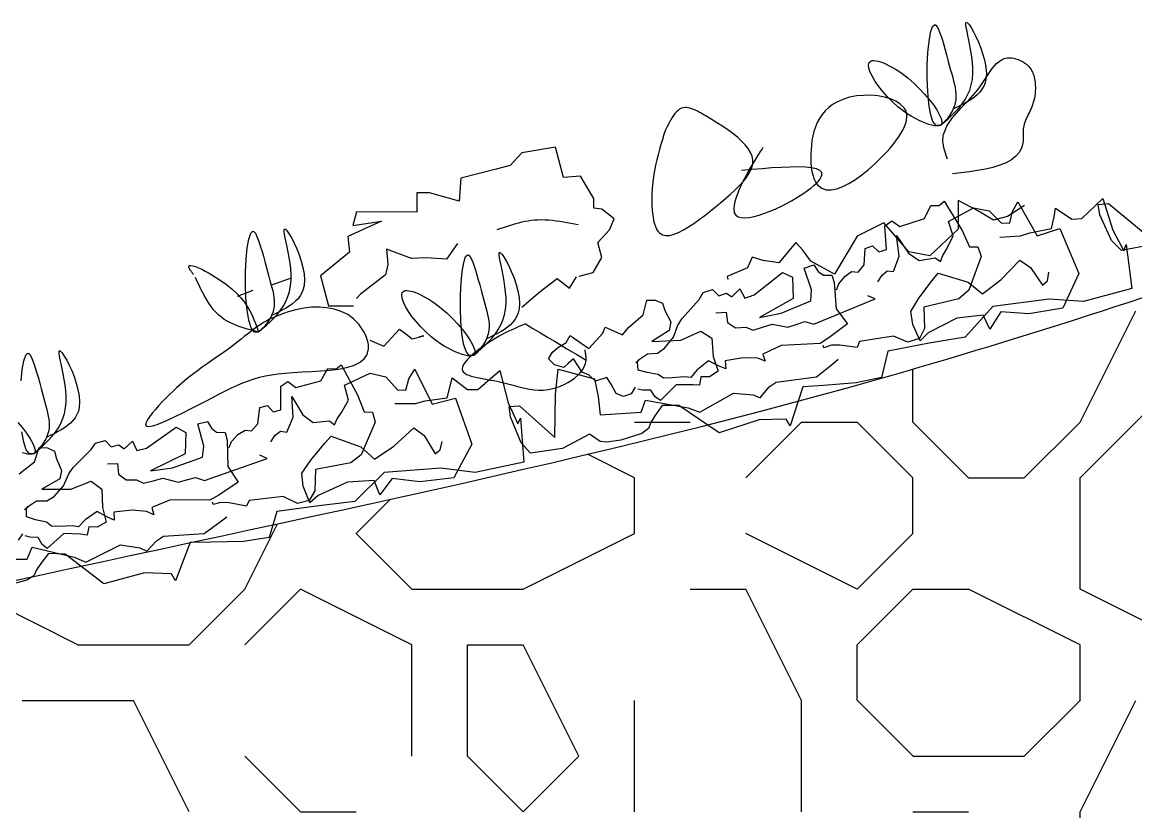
# Model space of a CAD drawing. Header units: inches. Extents: x -27 to 114, y -35 to 60.
# Drawn here: x 72.388 to 73.963, y 47.84 to 48.957 of the extents above; entities that cross this region are included whole.
import ezdxf

# ---------------------------------------------------------------- set-up
doc = ezdxf.new("R2010")
doc.units = ezdxf.units.IN
doc.header["$LTSCALE"] = 10
doc.header["$MEASUREMENT"] = 0
doc.layers.add('BASE', color=7, linetype='Continuous')
doc.layers.add('TUBO', color=2, linetype='Continuous')

# ---------------------------------------------------------------- blocks, each defined once
blk = doc.blocks.new('caixa de areia')
at = {"layer": 'BASE', "color": 3}
for p, q in [((297.4207, 253.6125), (297.4307, 253.6326)), ((297.4307, 253.6326), (297.4438, 253.6326)), ((297.4438, 253.6326), (297.4515, 253.6394)), ((297.4515, 253.6394), (297.4796, 253.5935)), ((297.4585, 253.6078), (297.4978, 253.629)), ((297.4978, 253.629), (297.5224, 253.6242)), ((297.5589, 253.6234), (297.5671, 253.6387)), ((297.5671, 253.6387), (297.5977, 253.5852)), ((297.6243, 253.6149), (297.6266, 253.6284)), ((297.6266, 253.6284), (297.6519, 253.6112)), ((297.6681, 253.6122), (297.7007, 253.6439)), ((297.6938, 253.6343), (297.7099, 253.6358)), ((297.6963, 253.6181), (297.6938, 253.6343)), ((297.7007, 253.6439), (297.7168, 253.5941)), ((297.7099, 253.6358), (297.7672, 253.5881)), ((297.3819, 253.5999), (297.4207, 253.6125)), ((297.5224, 253.6242), (297.5417, 253.6051)), ((297.5549, 253.6052), (297.5589, 253.6234)), ((297.6203, 253.5967), (297.6243, 253.6149)), ((297.6519, 253.6112), (297.6681, 253.6122)), ((297.7143, 253.5775), (297.6963, 253.6181)), ((297.3585, 253.6008), (297.3692, 253.6085)), ((297.3607, 253.5635), (297.3585, 253.6008)), ((297.3692, 253.6085), (297.3819, 253.5999)), ((297.4659, 253.5848), (297.4585, 253.6078)), ((297.4796, 253.5935), (297.4912, 253.5677)), ((297.5417, 253.6051), (297.5549, 253.6052)), ((297.5862, 253.5899), (297.6203, 253.5967)), ((297.5977, 253.5852), (297.6335, 253.5968)), ((297.6335, 253.5968), (297.663, 253.526)), ((297.7168, 253.5941), (297.7339, 253.5616)), ((297.3806, 253.553), (297.3766, 253.5855)), ((297.3766, 253.5855), (297.3955, 253.5578)), ((297.4559, 253.5647), (297.4659, 253.5848)), ((297.539, 253.5831), (297.5713, 253.5851)), ((297.5713, 253.5851), (297.5862, 253.5899)), ((297.73, 253.5618), (297.7143, 253.5775)), ((297.3256, 253.5394), (297.3271, 253.5653)), ((297.3271, 253.5653), (297.3391, 253.5692)), ((297.3391, 253.5692), (297.3488, 253.5596)), ((297.3488, 253.5596), (297.3607, 253.5635)), ((297.3955, 253.5578), (297.4124, 253.5464)), ((297.4495, 253.5541), (297.4559, 253.5647)), ((297.4912, 253.5677), (297.5044, 253.5677)), ((297.5044, 253.5677), (297.5094, 253.5524)), ((297.7799, 253.5713), (297.73, 253.5618)), ((297.7339, 253.5616), (297.7374, 253.5712)), ((297.7374, 253.5712), (297.7465, 253.5023)), ((297.3718, 253.529), (297.3806, 253.553)), ((297.4124, 253.5464), (297.4375, 253.5503)), ((297.4375, 253.5503), (297.4459, 253.5446)), ((297.4459, 253.5446), (297.4495, 253.5541)), ((297.5094, 253.5524), (297.4902, 253.4997)), ((297.5409, 253.5161), (297.5705, 253.5468)), ((297.5705, 253.5468), (297.5874, 253.5354)), ((297.153, 253.492), (297.1976, 253.5276)), ((297.1976, 253.5276), (297.2132, 253.52)), ((297.2316, 253.5344), (297.2466, 253.5392)), ((297.2428, 253.4999), (297.2316, 253.5344)), ((297.2466, 253.5392), (297.2533, 253.5287)), ((297.2533, 253.5287), (297.2617, 253.523)), ((297.2617, 253.523), (297.2749, 253.523)), ((297.2749, 253.523), (297.2786, 253.5115)), ((297.2953, 253.5212), (297.306, 253.5289)), ((297.306, 253.5289), (297.3161, 253.5279)), ((297.3161, 253.5279), (297.3256, 253.5394)), ((297.3475, 253.5127), (297.3539, 253.5232)), ((297.3539, 253.5232), (297.3617, 253.53)), ((297.3617, 253.53), (297.3718, 253.529)), ((297.4325, 253.5148), (297.442, 253.5264)), ((297.442, 253.5264), (297.4894, 253.5121)), ((297.5874, 253.5354), (297.6063, 253.5077)), ((297.614, 253.5144), (297.6162, 253.5278)), ((297.6162, 253.5278), (297.6162, 253.5278)), ((297.663, 253.526), (297.6378, 253.4714)), ((297.2132, 253.52), (297.2142, 253.4865)), ((297.2786, 253.5115), (297.282, 253.4704)), ((297.2823, 253.5001), (297.2858, 253.5096)), ((297.2858, 253.5096), (297.2953, 253.5212)), ((297.4118, 253.487), (297.4325, 253.5148)), ((297.4894, 253.5121), (297.5118, 253.494)), ((297.5118, 253.494), (297.5409, 253.5161)), ((297.6063, 253.5077), (297.614, 253.5144)), ((297.0662, 253.4851), (297.0727, 253.4957)), ((297.0727, 253.4957), (297.0876, 253.5005)), ((297.0876, 253.5005), (297.0973, 253.4909)), ((297.0973, 253.4909), (297.1093, 253.4948)), ((297.1093, 253.4948), (297.1177, 253.4891)), ((297.1177, 253.4891), (297.1302, 253.5016)), ((297.1302, 253.5016), (297.1381, 253.4872)), ((297.1381, 253.4872), (297.153, 253.492)), ((297.2418, 253.4827), (297.2428, 253.4999)), ((297.343, 253.4859), (297.3315, 253.4906)), ((297.3315, 253.4906), (297.3315, 253.4906)), ((297.4902, 253.4997), (297.4747, 253.4862)), ((297.7465, 253.5023), (297.6706, 253.482)), ((296.9784, 253.4609), (296.9842, 253.4839)), ((296.9842, 253.4839), (296.9974, 253.484)), ((296.9974, 253.484), (297.0088, 253.4792)), ((297.0088, 253.4792), (297.0125, 253.4677)), ((297.0396, 253.4553), (297.0662, 253.4851)), ((297.2142, 253.4865), (297.1612, 253.4566)), ((297.1952, 253.4634), (297.2418, 253.4827)), ((297.2469, 253.4463), (297.343, 253.4859)), ((297.282, 253.4704), (297.2996, 253.4465)), ((297.3989, 253.4659), (297.4118, 253.487)), ((297.4747, 253.4862), (297.4198, 253.4727)), ((297.4198, 253.4727), (297.4207, 253.4392)), ((297.5282, 253.4739), (297.4843, 253.4259)), ((297.6167, 253.4857), (297.5282, 253.4739)), ((297.6378, 253.4714), (297.5846, 253.4626)), ((297.6706, 253.482), (297.6167, 253.4857)), ((296.9553, 253.4408), (296.9784, 253.4609)), ((297.0125, 253.4677), (297.0217, 253.4496)), ((297.0331, 253.4448), (297.0396, 253.4553)), ((297.0928, 253.4641), (297.109, 253.4651)), ((297.109, 253.4651), (297.1109, 253.4488)), ((297.1612, 253.4566), (297.1952, 253.4634)), ((297.4021, 253.4458), (297.3989, 253.4659)), ((297.4714, 253.4556), (297.4262, 253.4325)), ((297.5127, 253.4605), (297.4714, 253.4556)), ((297.5231, 253.4385), (297.5127, 253.4605)), ((297.5408, 253.4653), (297.5231, 253.4385)), ((297.5846, 253.4626), (297.5408, 253.4653)), ((296.9153, 253.432), (296.9187, 253.4416)), ((296.9187, 253.4416), (296.9458, 253.4292)), ((296.9458, 253.4292), (296.9553, 253.4408)), ((297.0194, 253.4361), (296.9921, 253.4188)), ((297.0217, 253.4496), (297.0194, 253.4361)), ((297.0261, 253.4256), (297.0331, 253.4448)), ((297.0376, 253.4209), (297.0692, 253.4353)), ((297.0692, 253.4353), (297.0861, 253.4239)), ((297.1109, 253.4488), (297.1236, 253.4403)), ((297.1236, 253.4403), (297.1398, 253.4413)), ((297.1398, 253.4413), (297.1512, 253.4365)), ((297.1512, 253.4365), (297.1661, 253.4413)), ((297.1661, 253.4413), (297.181, 253.4462)), ((297.181, 253.4462), (297.2057, 253.4414)), ((297.2057, 253.4414), (297.2206, 253.4463)), ((297.2206, 253.4463), (297.2325, 253.4501)), ((297.2325, 253.4501), (297.2469, 253.4463)), ((297.2996, 253.4465), (297.2705, 253.4244)), ((297.4137, 253.42), (297.4021, 253.4458)), ((297.4207, 253.4392), (297.4125, 253.4238)), ((296.8436, 253.4089), (296.8573, 253.4175)), ((296.8573, 253.4175), (296.8638, 253.4281)), ((296.8638, 253.4281), (296.8933, 253.408)), ((296.8933, 253.408), (296.9153, 253.432)), ((296.9921, 253.4188), (297.0376, 253.4209)), ((297.0119, 253.4084), (297.0261, 253.4256)), ((297.0861, 253.4239), (297.0887, 253.3952)), ((297.2705, 253.4244), (297.2568, 253.4157)), ((297.3185, 253.4188), (297.315, 253.4092)), ((297.3717, 253.4275), (297.3185, 253.4188)), ((297.3946, 253.418), (297.3717, 253.4275)), ((297.4125, 253.4238), (297.3946, 253.418)), ((297.4262, 253.4325), (297.4137, 253.42)), ((297.4843, 253.4259), (297.4281, 253.4162)), ((296.8294, 253.3916), (296.8359, 253.4021)), ((296.8359, 253.4021), (296.8436, 253.4089)), ((296.9851, 253.3997), (297.0012, 253.4007)), ((297.0012, 253.4007), (297.0119, 253.4084)), ((297.1952, 253.4127), (297.1666, 253.3992)), ((297.2568, 253.4157), (297.1952, 253.4127)), ((297.2623, 253.409), (297.2611, 253.4129)), ((297.2742, 253.4129), (297.2623, 253.409)), ((297.2874, 253.4129), (297.2742, 253.4129)), ((297.315, 253.4092), (297.2874, 253.4129)), ((297.363, 253.4036), (297.3532, 253.3624)), ((297.4281, 253.4162), (297.363, 253.4036)), ((296.8391, 253.382), (296.8294, 253.3916)), ((296.8612, 253.385), (296.8535, 253.3782)), ((296.869, 253.3917), (296.8612, 253.385)), ((296.8824, 253.3707), (296.869, 253.3917)), ((296.9667, 253.3852), (296.9744, 253.392)), ((296.9696, 253.3862), (296.9714, 253.391)), ((296.9704, 253.3738), (296.9696, 253.3862)), ((296.9744, 253.392), (296.9851, 253.3997)), ((297.081, 253.3884), (297.0626, 253.374)), ((297.0967, 253.3808), (297.081, 253.3884)), ((297.0887, 253.3952), (297.0962, 253.3722)), ((297.1355, 253.3934), (297.1074, 253.3885)), ((297.1074, 253.3885), (297.1081, 253.3761)), ((297.1588, 253.3925), (297.1355, 253.3934)), ((297.1703, 253.3877), (297.1588, 253.3925)), ((297.1666, 253.3992), (297.1703, 253.3877)), ((297.2508, 253.3631), (297.2769, 253.3842)), ((297.2769, 253.3842), (297.2847, 253.3909)), ((297.2847, 253.3909), (297.2847, 253.3909)), ((296.4717, 253.357), (296.4828, 253.3766)), ((296.4828, 253.3766), (296.496, 253.3759)), ((296.496, 253.3759), (296.504, 253.3822)), ((296.504, 253.3822), (296.5295, 253.3348)), ((296.5092, 253.3503), (296.5496, 253.3693)), ((296.5496, 253.3693), (296.5739, 253.3632)), ((296.6104, 253.3604), (296.6194, 253.3753)), ((296.6194, 253.3753), (296.647, 253.3201)), ((296.7187, 253.3433), (296.753, 253.3732)), ((296.753, 253.3732), (296.7664, 253.3226)), ((296.8535, 253.3782), (296.8391, 253.382)), ((296.8408, 253.3361), (296.8446, 253.3753)), ((296.8446, 253.3753), (296.9022, 253.3602)), ((296.8938, 253.3659), (296.8824, 253.3707)), ((296.9035, 253.3564), (296.8938, 253.3659)), ((296.9848, 253.37), (296.9704, 253.3738)), ((297.0022, 253.3672), (296.9848, 253.37)), ((297.0106, 253.3614), (297.0022, 253.3672)), ((297.0626, 253.374), (297.0532, 253.3625)), ((297.0962, 253.3722), (297.0825, 253.3635)), ((297.1081, 253.3761), (297.0967, 253.3808)), ((296.409, 253.3487), (296.4201, 253.3558)), ((296.4092, 253.3113), (296.409, 253.3487)), ((296.4201, 253.3558), (296.4323, 253.3466)), ((296.4323, 253.3466), (296.4717, 253.357)), ((296.5154, 253.3269), (296.5092, 253.3503)), ((296.5739, 253.3632), (296.5922, 253.3431)), ((296.6054, 253.3424), (296.6104, 253.3604)), ((296.6702, 253.3304), (296.6752, 253.3484)), ((296.6752, 253.3484), (296.6782, 253.3617)), ((296.6782, 253.3617), (296.7025, 253.3432)), ((296.9022, 253.3602), (296.9079, 253.3324)), ((296.9214, 253.3621), (296.9035, 253.3564)), ((296.9281, 253.3516), (296.9214, 253.3621)), ((296.936, 253.3373), (296.9281, 253.3516)), ((297.0305, 253.351), (297.0056, 253.326)), ((297.0238, 253.3615), (297.0106, 253.3614)), ((297.043, 253.3634), (297.0238, 253.3615)), ((297.0569, 253.351), (297.0305, 253.351)), ((297.0532, 253.3625), (297.043, 253.3634)), ((297.067, 253.3501), (297.0569, 253.351)), ((297.0693, 253.3635), (297.067, 253.3501)), ((297.0825, 253.3635), (297.0693, 253.3635)), ((297.1625, 253.3303), (297.1767, 253.3475)), ((297.1767, 253.3475), (297.1874, 253.3552)), ((297.1874, 253.3552), (297.2508, 253.3631)), ((297.2294, 253.3477), (297.2097, 253.2863)), ((297.2617, 253.3497), (297.2294, 253.3477)), ((297.3132, 253.3537), (297.2617, 253.3497)), ((297.3532, 253.3624), (297.3132, 253.3537)), ((296.4285, 253.2998), (296.4263, 253.3325)), ((296.4263, 253.3325), (296.4436, 253.3038)), ((296.5295, 253.3348), (296.5398, 253.3084)), ((296.5922, 253.3431), (296.6054, 253.3424)), ((296.6358, 253.3255), (296.6702, 253.3304)), ((296.7025, 253.3432), (296.7187, 253.3433)), ((296.8397, 253.2681), (296.8408, 253.3361)), ((296.9079, 253.3324), (296.9106, 253.3037)), ((296.9474, 253.3325), (296.936, 253.3373)), ((296.9594, 253.3364), (296.9474, 253.3325)), ((296.9659, 253.3469), (296.9594, 253.3364)), ((296.9773, 253.3422), (296.9701, 253.3441)), ((296.9905, 253.3422), (296.9773, 253.3422)), ((296.9972, 253.3317), (296.9905, 253.3422)), ((297.0056, 253.326), (296.9972, 253.3317)), ((297.0675, 253.308), (297.1205, 253.3378)), ((297.1205, 253.3378), (297.1511, 253.335)), ((297.1511, 253.335), (297.1625, 253.3303)), ((296.3729, 253.2892), (296.3758, 253.315)), ((296.3758, 253.315), (296.3879, 253.3182)), ((296.3879, 253.3182), (296.3971, 253.3081)), ((296.5043, 253.3074), (296.5154, 253.3269)), ((296.5883, 253.3213), (296.6207, 253.3215)), ((296.6207, 253.3215), (296.6358, 253.3255)), ((296.647, 253.3201), (296.6834, 253.3298)), ((296.6834, 253.3298), (296.709, 253.2575)), ((296.7664, 253.3226), (296.7817, 253.2892)), ((296.7679, 253.3167), (296.7841, 253.3177)), ((296.7699, 253.3005), (296.7679, 253.3167)), ((296.7841, 253.3177), (296.8397, 253.2681)), ((296.9752, 253.3077), (296.9822, 253.3269)), ((296.9822, 253.3269), (297.0489, 253.3146)), ((297.0081, 253.3183), (296.9969, 253.302)), ((297.0344, 253.3184), (297.0081, 253.3183)), ((297.0978, 253.2755), (297.0344, 253.3184)), ((297.0489, 253.3146), (297.0675, 253.308)), ((296.3971, 253.3081), (296.4092, 253.3113)), ((296.4184, 253.2763), (296.4285, 253.2998)), ((296.4436, 253.3038), (296.4599, 253.2915)), ((296.4933, 253.2878), (296.4973, 253.2972)), ((296.4973, 253.2972), (296.5043, 253.3074)), ((296.5398, 253.3084), (296.5529, 253.3077)), ((296.5529, 253.3077), (296.557, 253.2922)), ((296.7865, 253.2593), (296.7699, 253.3005)), ((296.7817, 253.2892), (296.7857, 253.2986)), ((296.7857, 253.2986), (296.7911, 253.2293)), ((296.9106, 253.3037), (296.9752, 253.3077)), ((296.9969, 253.302), (296.9904, 253.2915)), ((297.1605, 253.2958), (297.0978, 253.2755)), ((297.203, 253.2969), (297.1605, 253.2958)), ((297.2097, 253.2863), (297.203, 253.2969)), ((296.1979, 253.2513), (296.2443, 253.2844)), ((296.2443, 253.2844), (296.2596, 253.2759)), ((296.2787, 253.2893), (296.2939, 253.2933)), ((296.288, 253.2543), (296.2787, 253.2893)), ((296.2939, 253.2933), (296.3, 253.2824)), ((296.3, 253.2824), (296.3081, 253.2763)), ((296.3416, 253.2726), (296.3527, 253.2797)), ((296.3527, 253.2797), (296.3628, 253.2783)), ((296.3628, 253.2783), (296.3729, 253.2892)), ((296.4003, 253.2715), (296.4083, 253.2778)), ((296.4083, 253.2778), (296.4184, 253.2763)), ((296.4599, 253.2915), (296.4852, 253.294)), ((296.4852, 253.294), (296.4933, 253.2878)), ((296.557, 253.2922), (296.535, 253.2406)), ((296.5865, 253.2542), (296.6178, 253.2833)), ((296.6178, 253.2833), (296.634, 253.271)), ((296.9869, 253.2819), (296.9762, 253.2742)), ((296.9904, 253.2915), (296.9869, 253.2819)), ((296.1179, 253.2592), (296.1331, 253.2633)), ((296.1331, 253.2633), (296.1423, 253.2532)), ((296.1625, 253.2502), (296.1756, 253.262)), ((296.1756, 253.262), (296.1828, 253.2473)), ((296.2596, 253.2759), (296.2587, 253.2424)), ((296.3081, 253.2763), (296.3213, 253.2756)), ((296.3213, 253.2756), (296.3244, 253.2639)), ((296.3244, 253.2639), (296.3256, 253.2226)), ((296.3275, 253.2523), (296.3315, 253.2616)), ((296.3315, 253.2616), (296.3416, 253.2726)), ((296.3932, 253.2613), (296.4003, 253.2715)), ((296.4782, 253.2589), (296.4883, 253.2699)), ((296.4883, 253.2699), (296.5349, 253.2531)), ((296.634, 253.271), (296.6514, 253.2423)), ((296.6594, 253.2486), (296.6624, 253.2618)), ((296.6624, 253.2618), (296.6624, 253.2618)), ((296.8941, 253.273), (296.8519, 253.2509)), ((296.9111, 253.2616), (296.8941, 253.273)), ((296.9212, 253.2607), (296.9111, 253.2616)), ((296.9434, 253.2636), (296.9212, 253.2607)), ((296.9762, 253.2742), (296.9434, 253.2636)), ((296.0219, 253.2297), (296.0289, 253.2523)), ((296.0289, 253.2523), (296.0421, 253.2517)), ((296.0421, 253.2517), (296.0532, 253.2463)), ((296.0532, 253.2463), (296.0563, 253.2346)), ((296.0827, 253.2208), (296.1109, 253.2491)), ((296.1109, 253.2491), (296.1179, 253.2592)), ((296.1423, 253.2532), (296.1544, 253.2564)), ((296.1544, 253.2564), (296.1625, 253.2502)), ((296.1828, 253.2473), (296.1979, 253.2513)), ((296.286, 253.2371), (296.288, 253.2543)), ((296.4561, 253.2322), (296.4782, 253.2589)), ((296.5349, 253.2531), (296.5563, 253.2337)), ((296.5563, 253.2337), (296.5865, 253.2542)), ((296.6514, 253.2423), (296.6594, 253.2486)), ((296.709, 253.2575), (296.6809, 253.2043)), ((296.8016, 253.2431), (296.7865, 253.2593)), ((296.8519, 253.2509), (296.8016, 253.2431)), ((295.9977, 253.2108), (296.0219, 253.2297)), ((296.0563, 253.2346), (296.0645, 253.216)), ((296.1363, 253.2267), (296.1525, 253.2268)), ((296.1525, 253.2268), (296.1536, 253.2104)), ((296.2587, 253.2424), (296.2041, 253.2155)), ((296.2385, 253.2204), (296.286, 253.2371)), ((296.2892, 253.2005), (296.3873, 253.2348)), ((296.3873, 253.2348), (296.3761, 253.2402)), ((296.3761, 253.2402), (296.3761, 253.2402)), ((296.442, 253.2118), (296.4561, 253.2322)), ((296.5188, 253.228), (296.4632, 253.2175)), ((296.535, 253.2406), (296.5188, 253.228)), ((296.7911, 253.2293), (296.7142, 253.2131)), ((296.0645, 253.216), (296.0615, 253.2027)), ((296.0676, 253.1919), (296.0756, 253.2106)), ((296.0756, 253.2106), (296.0827, 253.2208)), ((296.1536, 253.2104), (296.1658, 253.2012)), ((296.2041, 253.2155), (296.2385, 253.2204)), ((296.3256, 253.2226), (296.3419, 253.1978)), ((296.4441, 253.1916), (296.442, 253.2118)), ((296.4632, 253.2175), (296.4623, 253.1839)), ((296.5715, 253.2128), (296.5252, 253.1673)), ((296.6606, 253.2197), (296.5715, 253.2128)), ((296.7142, 253.2131), (296.6606, 253.2197)), ((296.0615, 253.2027), (296.0332, 253.1869)), ((296.0525, 253.1754), (296.0676, 253.1919)), ((296.0788, 253.1865), (296.1111, 253.1992)), ((296.1111, 253.1992), (296.1274, 253.1869)), ((296.1658, 253.2012), (296.182, 253.2013)), ((296.182, 253.2013), (296.1931, 253.1959)), ((296.1931, 253.1959), (296.2083, 253.1999)), ((296.2083, 253.1999), (296.2234, 253.2039)), ((296.2234, 253.2039), (296.2477, 253.1979)), ((296.2477, 253.1979), (296.2629, 253.2019)), ((296.2629, 253.2019), (296.275, 253.2051)), ((296.275, 253.2051), (296.2892, 253.2005)), ((296.3419, 253.1978), (296.3116, 253.1773)), ((296.4543, 253.1652), (296.4441, 253.1916)), ((296.5139, 253.1976), (296.4674, 253.177)), ((296.5554, 253.2002), (296.5139, 253.1976)), ((296.5646, 253.1777), (296.5554, 253.2002)), ((296.5837, 253.2036), (296.5646, 253.1777)), ((296.6272, 253.1984), (296.5837, 253.2036)), ((296.6809, 253.2043), (296.6272, 253.1984)), ((296.0332, 253.1869), (296.0788, 253.1865)), ((296.0414, 253.1683), (296.0525, 253.1754)), ((296.1274, 253.1869), (296.1285, 253.158)), ((296.3116, 253.1773), (296.2974, 253.1694)), ((296.4128, 253.175), (296.3592, 253.1691)), ((296.4351, 253.1643), (296.4128, 253.175)), ((296.4623, 253.1839), (296.4533, 253.1691)), ((296.4674, 253.177), (296.4543, 253.1652)), ((296.006, 253.1548), (296.0141, 253.1611)), ((296.0091, 253.1556), (296.0111, 253.1603)), ((296.0091, 253.1431), (296.0091, 253.1556)), ((296.0141, 253.1611), (296.0252, 253.1682)), ((296.0252, 253.1682), (296.0414, 253.1683)), ((296.1285, 253.158), (296.1347, 253.1347)), ((296.2357, 253.1698), (296.2064, 253.1578)), ((296.2064, 253.1578), (296.2095, 253.1462)), ((296.2974, 253.1694), (296.2357, 253.1698)), ((296.3025, 253.1625), (296.3015, 253.1664)), ((296.3147, 253.1657), (296.3025, 253.1625)), ((296.3278, 253.165), (296.3147, 253.1657)), ((296.3552, 253.1598), (296.3278, 253.165)), ((296.3592, 253.1691), (296.3552, 253.1598)), ((296.4685, 253.1606), (296.4028, 253.1516)), ((296.4533, 253.1691), (296.4351, 253.1643)), ((296.5252, 253.1673), (296.4685, 253.1606)), ((296.0233, 253.1385), (296.0091, 253.1431)), ((296.0405, 253.1348), (296.0233, 253.1385)), ((296.1013, 253.1383), (296.0912, 253.1274)), ((296.1204, 253.1517), (296.1013, 253.1383)), ((296.1356, 253.1433), (296.1204, 253.1517)), ((296.1468, 253.1379), (296.1356, 253.1433)), ((296.1751, 253.1537), (296.1467, 253.1504)), ((296.1467, 253.1504), (296.1468, 253.1379)), ((296.1983, 253.1515), (296.1751, 253.1537)), ((296.2095, 253.1462), (296.1983, 253.1515)), ((296.3158, 253.1369), (296.3239, 253.1432)), ((296.3239, 253.1432), (296.3239, 253.1432)), ((296.4028, 253.1516), (296.3908, 253.1109)), ((296.0487, 253.1286), (296.0405, 253.1348)), ((296.0618, 253.1279), (296.0487, 253.1286)), ((296.0811, 253.1288), (296.0618, 253.1279)), ((296.0912, 253.1274), (296.0811, 253.1288)), ((296.1074, 253.1275), (296.1044, 253.1142)), ((296.1205, 253.1268), (296.1074, 253.1275)), ((296.1347, 253.1347), (296.1205, 253.1268)), ((296.2886, 253.1172), (296.3158, 253.1369)), ((296.0032, 253.1166), (295.9961, 253.1064)), ((296.0143, 253.1112), (296.0072, 253.1135)), ((296.0275, 253.1105), (296.0143, 253.1112)), ((296.0336, 253.0997), (296.0275, 253.1105)), ((296.0679, 253.1171), (296.0417, 253.0935)), ((296.0943, 253.1157), (296.0679, 253.1171)), ((296.1044, 253.1142), (296.0943, 253.1157)), ((296.1986, 253.0892), (296.2137, 253.1057)), ((296.2137, 253.1057), (296.2248, 253.1128)), ((296.2248, 253.1128), (296.2886, 253.1172)), ((296.2664, 253.103), (296.2433, 253.0428)), ((296.2987, 253.1032), (296.2664, 253.103)), ((296.3504, 253.1044), (296.2987, 253.1032)), ((296.3908, 253.1109), (296.3504, 253.1044)), ((296.0104, 253.0769), (296.0184, 253.0956)), ((296.0184, 253.0956), (296.0843, 253.0798)), ((296.0438, 253.0857), (296.0317, 253.07)), ((296.0417, 253.0935), (296.0336, 253.0997)), ((296.0701, 253.0843), (296.0438, 253.0857)), ((296.1025, 253.0721), (296.1571, 253.099)), ((296.1571, 253.099), (296.1875, 253.0946)), ((296.1875, 253.0946), (296.1986, 253.0892)), ((295.9457, 253.0764), (296.0104, 253.0769)), ((296.0317, 253.07), (296.0247, 253.0598)), ((296.131, 253.0381), (296.0701, 253.0843)), ((296.0843, 253.0798), (296.1025, 253.0721)), ((296.0207, 253.0505), (296.0096, 253.0434)), ((296.0247, 253.0598), (296.0207, 253.0505)), ((296.1947, 253.0549), (296.131, 253.0381)), ((296.2372, 253.0537), (296.1947, 253.0549)), ((296.2433, 253.0428), (296.2372, 253.0537)), ((296.0096, 253.0434), (295.9762, 253.0345))]:
    blk.add_line(p, q, dxfattribs=at)
at = {"layer": 'BASE', "color": 3, "linetype": 'Continuous'}
for p, q in [((296.4254, 253.5186), (296.3926, 253.5069)), ((296.3648, 253.4992), (296.3403, 253.4898))]:
    blk.add_line(p, q, dxfattribs=at)
for points in [[(297.4454, 253.7585), (297.439, 253.7584), (297.4339, 253.765), (297.43, 253.777), (297.4273, 253.7931), (297.4256, 253.812), (297.4248, 253.8325), (297.425, 253.8533), (297.426, 253.8731), (297.4277, 253.8907), (297.4301, 253.9047), (297.4331, 253.9139), (297.4367, 253.9171), (297.4385, 253.9161), (297.4404, 253.9137), (297.4424, 253.9099), (297.4444, 253.905), (297.4466, 253.8991), (297.4487, 253.8925), (297.4509, 253.8852), (297.453, 253.8775), (297.4552, 253.8695), (297.4574, 253.8614), (297.4595, 253.8534), (297.4617, 253.8457), (297.4633, 253.8397), (297.4649, 253.834), (297.4664, 253.8284), (297.4677, 253.8231), (297.4687, 253.818), (297.4695, 253.813), (297.47, 253.8081), (297.4701, 253.8033), (297.4698, 253.7986), (297.469, 253.7939), (297.4677, 253.7892), (297.4659, 253.7845), (297.4646, 253.782), (297.4632, 253.7794), (297.4617, 253.7769), (297.46, 253.7744), (297.4583, 253.772), (297.4565, 253.7697), (297.4546, 253.7675), (297.4527, 253.7653), (297.4508, 253.7634), (297.449, 253.7616), (297.4472, 253.7599), (297.4454, 253.7585)], [(297.4454, 253.7585), (297.443, 253.7579), (297.44, 253.7578), (297.4364, 253.7581), (297.4321, 253.759), (297.4275, 253.7603), (297.4224, 253.762), (297.417, 253.7642), (297.4113, 253.7668), (297.4055, 253.7698), (297.3995, 253.7732), (297.3936, 253.777), (297.3876, 253.7811), (297.3788, 253.788), (297.3704, 253.7956), (297.3626, 253.8035), (297.3553, 253.8117), (297.3489, 253.8199), (297.3433, 253.8278), (297.3388, 253.8354), (297.3354, 253.8423), (297.3333, 253.8484), (297.3327, 253.8535), (297.3335, 253.8574), (297.3361, 253.8598), (297.3383, 253.8605), (297.341, 253.8606), (297.3442, 253.8603), (297.3478, 253.8596), (297.3517, 253.8584), (297.356, 253.8568), (297.3605, 253.8548), (297.3653, 253.8525), (297.3702, 253.8499), (297.3752, 253.8469), (297.3802, 253.8437), (297.3853, 253.8402), (297.3948, 253.8328), (297.404, 253.8248), (297.4127, 253.8164), (297.4208, 253.8078), (297.4281, 253.7992), (297.4345, 253.7909), (297.4398, 253.783), (297.4439, 253.7758), (297.4467, 253.7696), (297.4479, 253.7644), (297.4476, 253.7607), (297.4454, 253.7585)], [(296.3739, 253.4338), (296.3675, 253.4337), (296.3624, 253.4403), (296.3585, 253.4523), (296.3558, 253.4684), (296.3541, 253.4873), (296.3533, 253.5078), (296.3535, 253.5286), (296.3545, 253.5484), (296.3562, 253.5659), (296.3587, 253.58), (296.3616, 253.5892), (296.3652, 253.5923), (296.367, 253.5914), (296.3689, 253.589), (296.3709, 253.5852), (296.3729, 253.5803), (296.3751, 253.5744), (296.3772, 253.5678), (296.3794, 253.5605), (296.3815, 253.5528), (296.3837, 253.5448), (296.3859, 253.5367), (296.388, 253.5287), (296.3901, 253.521), (296.3918, 253.515), (296.3934, 253.5093), (296.3949, 253.5037), (296.3962, 253.4984), (296.3972, 253.4933), (296.398, 253.4883), (296.3985, 253.4834), (296.3986, 253.4786), (296.3983, 253.4739), (296.3975, 253.4692), (296.3962, 253.4645), (296.3943, 253.4598), (296.3931, 253.4573), (296.3917, 253.4547), (296.3902, 253.4522), (296.3885, 253.4497), (296.3868, 253.4473), (296.385, 253.445), (296.3831, 253.4427), (296.3812, 253.4406), (296.3793, 253.4387), (296.3775, 253.4368), (296.3756, 253.4352), (296.3739, 253.4338)], [(296.7116, 253.3969), (296.7052, 253.3968), (296.7002, 253.4034), (296.6963, 253.4154), (296.6935, 253.4315), (296.6918, 253.4504), (296.6911, 253.4709), (296.6913, 253.4917), (296.6922, 253.5115), (296.694, 253.5291), (296.6964, 253.5431), (296.6994, 253.5523), (296.7029, 253.5554), (296.7047, 253.5545), (296.7066, 253.5521), (296.7086, 253.5483), (296.7107, 253.5434), (296.7128, 253.5375), (296.7149, 253.5309), (296.7171, 253.5236), (296.7193, 253.5159), (296.7215, 253.5079), (296.7236, 253.4998), (296.7258, 253.4918), (296.7279, 253.4841), (296.7296, 253.4781), (296.7312, 253.4724), (296.7326, 253.4668), (296.7339, 253.4615), (296.735, 253.4564), (296.7358, 253.4514), (296.7362, 253.4465), (296.7363, 253.4417), (296.736, 253.437), (296.7352, 253.4323), (296.734, 253.4276), (296.7321, 253.4229), (296.7309, 253.4204), (296.7294, 253.4178), (296.7279, 253.4153), (296.7263, 253.4128), (296.7245, 253.4104), (296.7227, 253.4081), (296.7209, 253.4059), (296.719, 253.4037), (296.7171, 253.4018), (296.7152, 253.3999), (296.7134, 253.3983), (296.7116, 253.3969)], [(296.7116, 253.3969), (296.7093, 253.3963), (296.7062, 253.3961), (296.7026, 253.3965), (296.6984, 253.3974), (296.6937, 253.3987), (296.6886, 253.4004), (296.6832, 253.4026), (296.6776, 253.4052), (296.6717, 253.4082), (296.6658, 253.4116), (296.6598, 253.4153), (296.6539, 253.4195), (296.6451, 253.4264), (296.6367, 253.434), (296.6288, 253.442), (296.6216, 253.4501), (296.6151, 253.4583), (296.6095, 253.4662), (296.605, 253.4738), (296.6016, 253.4807), (296.5996, 253.4869), (296.5989, 253.4919), (296.5998, 253.4958), (296.6023, 253.4982), (296.6045, 253.4989), (296.6072, 253.499), (296.6104, 253.4987), (296.614, 253.498), (296.618, 253.4968), (296.6222, 253.4952), (296.6268, 253.4932), (296.6315, 253.4909), (296.6364, 253.4883), (296.6414, 253.4853), (296.6465, 253.4821), (296.6515, 253.4785), (296.661, 253.4712), (296.6702, 253.4632), (296.6789, 253.4548), (296.687, 253.4462), (296.6943, 253.4376), (296.7007, 253.4293), (296.706, 253.4214), (296.7102, 253.4142), (296.7129, 253.408), (296.7142, 253.4028), (296.7138, 253.399), (296.7116, 253.3969)]]:
    blk.add_lwpolyline(points, close=True, dxfattribs=at)
for points in [[(297.4454, 253.7585), (297.4516, 253.7638), (297.4578, 253.7692), (297.4638, 253.7747), (297.4695, 253.7805), (297.475, 253.7864), (297.48, 253.7927), (297.4845, 253.7994), (297.4884, 253.8065), (297.4917, 253.8141), (297.4942, 253.8223), (297.4959, 253.831), (297.4967, 253.8405), (297.4967, 253.849), (297.496, 253.8578), (297.495, 253.8667), (297.4936, 253.8756), (297.492, 253.8843), (297.4904, 253.8924), (297.4888, 253.8999), (297.4874, 253.9066), (297.4863, 253.9122), (297.4857, 253.9166), (297.4857, 253.9195), (297.4863, 253.9208), (297.488, 253.9201), (297.4906, 253.9172), (297.4938, 253.9124), (297.4976, 253.906), (297.5015, 253.8982), (297.5055, 253.8894), (297.5092, 253.8799), (297.5125, 253.87), (297.5152, 253.8599), (297.517, 253.8499), (297.5178, 253.8404), (297.5172, 253.8316), (297.5158, 253.8257), (297.5137, 253.8203), (297.5109, 253.8154), (297.5075, 253.811), (297.5035, 253.8068), (297.499, 253.8031), (297.4941, 253.7995), (297.4889, 253.7963), (297.4834, 253.7932), (297.4776, 253.7902), (297.4718, 253.7873), (297.4659, 253.7845)], [(296.8776, 253.5216), (296.8997, 253.5273), (296.9133, 253.5511), (296.9072, 253.5747), (296.9256, 253.5947), (296.933, 253.6118), (296.9133, 253.6269), (296.901, 253.6287), (296.901, 253.6439), (296.8801, 253.6789), (296.853, 253.6769), (296.8407, 253.7243), (296.7878, 253.7156), (296.7694, 253.6956), (296.7472, 253.6899), (296.6918, 253.6755), (296.6893, 253.6395), (296.6425, 253.6526), (296.6229, 253.6526), (296.6228, 253.6222), (296.5281, 253.6229), (296.5219, 253.6011), (296.5674, 253.6079), (296.5145, 253.584), (296.5169, 253.5594), (296.4714, 253.5223), (296.4837, 253.475), (296.5231, 253.4751), (296.5231, 253.4751)], [(297.578, 253.6325), (297.5509, 253.6154), (297.5288, 253.6097), (297.5054, 253.6238), (297.4734, 253.6408), (297.4734, 253.5953), (297.4291, 253.5535), (297.3958, 253.56), (297.3675, 253.5931), (297.3565, 253.6054), (297.3146, 253.5844), (297.2789, 253.5246), (297.2419, 253.5454), (297.2296, 253.5624), (297.2186, 253.5747), (297.1915, 253.5424), (297.1669, 253.5461), (297.1496, 253.5517), (297.1422, 253.5346), (297.1102, 253.5213), (297.1115, 253.5166)], [(296.3739, 253.4338), (296.3801, 253.4391), (296.3863, 253.4445), (296.3923, 253.45), (296.398, 253.4558), (296.4035, 253.4617), (296.4085, 253.468), (296.413, 253.4747), (296.4169, 253.4818), (296.4202, 253.4894), (296.4227, 253.4975), (296.4244, 253.5063), (296.4252, 253.5158), (296.4252, 253.5243), (296.4245, 253.5331), (296.4235, 253.5421), (296.4221, 253.5509), (296.4205, 253.5595), (296.4189, 253.5677), (296.4173, 253.5752), (296.4159, 253.5819), (296.4148, 253.5875), (296.4142, 253.5919), (296.4141, 253.5948), (296.4148, 253.5961), (296.4165, 253.5954), (296.419, 253.5925), (296.4223, 253.5877), (296.426, 253.5813), (296.43, 253.5735), (296.434, 253.5647), (296.4377, 253.5552), (296.441, 253.5453), (296.4437, 253.5352), (296.4455, 253.5252), (296.4463, 253.5157), (296.4457, 253.5069), (296.4443, 253.501), (296.4422, 253.4956), (296.4394, 253.4907), (296.436, 253.4862), (296.432, 253.4821), (296.4275, 253.4783), (296.4226, 253.4748), (296.4174, 253.4715), (296.4118, 253.4685), (296.4061, 253.4655), (296.4003, 253.4626), (296.3943, 253.4598)], [(296.8764, 253.6021), (296.8706, 253.6033), (296.8648, 253.6044), (296.859, 253.6055), (296.8533, 253.6065), (296.8475, 253.6075), (296.8417, 253.6083), (296.836, 253.609), (296.8303, 253.6095), (296.8245, 253.6098), (296.8188, 253.61), (296.8131, 253.6098), (296.8075, 253.6095), (296.8025, 253.609), (296.7975, 253.6083), (296.7926, 253.6073), (296.7876, 253.6063), (296.7827, 253.6051), (296.7778, 253.6038), (296.7729, 253.6023), (296.768, 253.6008), (296.7631, 253.5992), (296.7582, 253.5976), (296.7533, 253.5959), (296.7484, 253.5942)], [(296.6868, 253.5732), (296.6696, 253.5485), (296.6376, 253.5503), (296.6142, 253.5492), (296.5748, 253.5643), (296.5773, 253.5397), (296.5735, 253.5235), (296.5341, 253.4931), (296.528, 253.4864)], [(296.7116, 253.3969), (296.7179, 253.4022), (296.724, 253.4076), (296.73, 253.4131), (296.7358, 253.4188), (296.7412, 253.4248), (296.7462, 253.4311), (296.7507, 253.4378), (296.7547, 253.4449), (296.7579, 253.4525), (296.7605, 253.4606), (296.7622, 253.4694), (296.763, 253.4789), (296.7629, 253.4874), (296.7623, 253.4962), (296.7612, 253.5052), (296.7598, 253.514), (296.7583, 253.5227), (296.7566, 253.5308), (296.755, 253.5383), (296.7537, 253.545), (296.7526, 253.5506), (296.7519, 253.555), (296.7519, 253.5579), (296.7525, 253.5592), (296.7542, 253.5585), (296.7568, 253.5556), (296.7601, 253.5508), (296.7638, 253.5444), (296.7677, 253.5366), (296.7717, 253.5278), (296.7755, 253.5183), (296.7788, 253.5084), (296.7815, 253.4983), (296.7833, 253.4883), (296.784, 253.4788), (296.7835, 253.47), (296.7821, 253.4641), (296.78, 253.4587), (296.7772, 253.4538), (296.7737, 253.4494), (296.7697, 253.4452), (296.7652, 253.4414), (296.7604, 253.4379), (296.7551, 253.4347), (296.7496, 253.4316), (296.7439, 253.4286), (296.738, 253.4257), (296.7321, 253.4229)], [(296.2716, 253.5244), (296.2708, 253.5254), (296.2701, 253.5264), (296.2694, 253.5274), (296.2686, 253.5284), (296.2679, 253.5294), (296.2673, 253.5303), (296.2667, 253.5312), (296.2661, 253.5321), (296.2656, 253.5329), (296.2652, 253.5337), (296.2648, 253.5344), (296.2646, 253.5351), (296.2643, 253.5372), (296.2653, 253.5384), (296.2675, 253.5386), (296.2706, 253.538), (296.2747, 253.5367), (296.2794, 253.5348), (296.2847, 253.5324), (296.2903, 253.5295), (296.2962, 253.5263), (296.3022, 253.5228), (296.3081, 253.5192), (296.3138, 253.5154), (296.3236, 253.5084), (296.3323, 253.5014), (296.3397, 253.4944), (296.3461, 253.4875), (296.3516, 253.4807), (296.3563, 253.4739), (296.3603, 253.4672), (296.3637, 253.4604), (296.3666, 253.4537), (296.3692, 253.4471), (296.3716, 253.4404), (296.3739, 253.4338)], [(296.3739, 253.4338), (296.3686, 253.4351), (296.3634, 253.4365), (296.3582, 253.4379), (296.353, 253.4393), (296.348, 253.4409), (296.343, 253.4426), (296.3381, 253.4444), (296.3334, 253.4464), (296.3288, 253.4486), (296.3244, 253.4509), (296.3201, 253.4535), (296.3161, 253.4564), (296.3115, 253.4602), (296.3072, 253.4644), (296.3032, 253.4689), (296.2995, 253.4737), (296.2959, 253.4789), (296.2926, 253.4842), (296.2894, 253.4897), (296.2863, 253.4954), (296.2834, 253.5013), (296.2805, 253.5072), (296.2777, 253.5132), (296.2749, 253.5193)], [(296.7877, 253.473), (296.8136, 253.4949), (296.8234, 253.5025), (296.8431, 253.5177), (296.8628, 253.5026), (296.8739, 253.5206), (296.8739, 253.5206)], [(296.5489, 253.4211), (296.571, 253.4117), (296.5957, 253.4383), (296.6055, 253.4308), (296.6153, 253.4232), (296.6338, 253.428), (296.6264, 253.4261)], [(296.7934, 253.4466), (296.8052, 253.4395), (296.8169, 253.4326), (296.8282, 253.4258), (296.8391, 253.4193), (296.8493, 253.4132), (296.8587, 253.4075), (296.8671, 253.4025), (296.8743, 253.3982), (296.8803, 253.3946), (296.8847, 253.3919), (296.8876, 253.3902), (296.8886, 253.3896), (296.8886, 253.3896), (296.8886, 253.3896), (296.8886, 253.3896), (296.8886, 253.3896), (296.8886, 253.3896), (296.8886, 253.3896), (296.8886, 253.3896), (296.8886, 253.3896), (296.8886, 253.3896), (296.8886, 253.3896), (296.8886, 253.3896), (296.8886, 253.3896)], [(296.0008, 253.3568), (296.0026, 253.3743), (296.005, 253.3883), (296.008, 253.3975), (296.0115, 253.4007), (296.0133, 253.3997), (296.0152, 253.3973), (296.0172, 253.3935), (296.0193, 253.3887), (296.0214, 253.3828), (296.0235, 253.3761), (296.0257, 253.3689), (296.0279, 253.3612), (296.03, 253.3532), (296.0322, 253.3451), (296.0344, 253.3371), (296.0365, 253.3294), (296.0381, 253.3234), (296.0397, 253.3176), (296.0412, 253.3121), (296.0425, 253.3068), (296.0435, 253.3016), (296.0443, 253.2966), (296.0448, 253.2918), (296.0449, 253.287), (296.0446, 253.2822), (296.0438, 253.2776), (296.0425, 253.2729), (296.0407, 253.2682), (296.0394, 253.2656), (296.038, 253.2631), (296.0365, 253.2606), (296.0348, 253.2581), (296.0331, 253.2557), (296.0313, 253.2533), (296.0294, 253.2511), (296.0275, 253.249), (296.0257, 253.247), (296.0238, 253.2452), (296.022, 253.2436), (296.0202, 253.2421), (296.0202, 253.2421), (296.0138, 253.2421), (296.0087, 253.2487), (296.0048, 253.2607), (296.0021, 253.2768)], [(296.0202, 253.2421), (296.0264, 253.2474), (296.0326, 253.2529), (296.0386, 253.2584), (296.0443, 253.2641), (296.0498, 253.2701), (296.0548, 253.2764), (296.0593, 253.283), (296.0632, 253.2901), (296.0665, 253.2977), (296.069, 253.3059), (296.0707, 253.3147), (296.0715, 253.3242), (296.0715, 253.3327), (296.0708, 253.3415), (296.0698, 253.3504), (296.0684, 253.3593), (296.0668, 253.3679), (296.0652, 253.3761), (296.0636, 253.3836), (296.0622, 253.3902), (296.0611, 253.3959), (296.0605, 253.4002), (296.0604, 253.4032), (296.0611, 253.4045), (296.0628, 253.4038), (296.0654, 253.4009), (296.0686, 253.396), (296.0724, 253.3896), (296.0763, 253.3819), (296.0803, 253.3731), (296.084, 253.3636), (296.0874, 253.3536), (296.09, 253.3435), (296.0919, 253.3335), (296.0926, 253.324), (296.092, 253.3152), (296.0907, 253.3094), (296.0885, 253.304), (296.0857, 253.2991), (296.0823, 253.2946), (296.0783, 253.2905), (296.0738, 253.2867), (296.0689, 253.2832), (296.0637, 253.2799), (296.0582, 253.2768), (296.0525, 253.2739), (296.0466, 253.271), (296.0407, 253.2682)], [(295.9956, 253.2915), (296.0029, 253.2829), (296.0093, 253.2745), (296.0146, 253.2667), (296.0187, 253.2595), (296.0215, 253.2532), (296.0228, 253.2481), (296.0224, 253.2443), (296.0202, 253.2421), (296.0202, 253.2421), (296.0179, 253.2415), (296.0148, 253.2414), (296.0112, 253.2418), (296.007, 253.2426), (296.0023, 253.2439)]]:
    blk.add_lwpolyline(points, dxfattribs=at)
at = {"layer": 'BASE', "color": 7, "linetype": 'Continuous'}
for points in [[(297.457, 253.7055), (297.4559, 253.7083), (297.4549, 253.7112), (297.4539, 253.714), (297.453, 253.7168), (297.4521, 253.7197), (297.4513, 253.7225), (297.4507, 253.7253), (297.4502, 253.7281), (297.4498, 253.7309), (297.4496, 253.7337), (297.4496, 253.7365), (297.4497, 253.7393), (297.4501, 253.742), (297.4507, 253.7446), (297.4514, 253.7472), (297.4524, 253.7498), (297.4534, 253.7524), (297.4546, 253.7549), (297.4559, 253.7574), (297.4573, 253.7599), (297.4588, 253.7623), (297.4604, 253.7647), (297.462, 253.767), (297.4637, 253.7693), (297.4672, 253.7737), (297.4708, 253.778), (297.4745, 253.7821), (297.4782, 253.7861), (297.482, 253.79), (297.4858, 253.7939), (297.4896, 253.7979), (297.4934, 253.8019), (297.4972, 253.806), (297.5009, 253.8103), (297.5045, 253.8148), (297.5081, 253.8196), (297.5112, 253.8243), (297.5144, 253.8291), (297.5174, 253.834), (297.5206, 253.8389), (297.5237, 253.8436), (297.527, 253.8481), (297.5304, 253.8523), (297.5339, 253.856), (297.5377, 253.8592), (297.5417, 253.8618), (297.546, 253.8637), (297.5506, 253.8648), (297.5539, 253.865), (297.5573, 253.8649), (297.5608, 253.8643), (297.5643, 253.8635), (297.5678, 253.8623), (297.5712, 253.8608), (297.5745, 253.859), (297.5777, 253.8569), (297.5807, 253.8547), (297.5834, 253.8521), (297.5859, 253.8494), (297.588, 253.8466), (297.5888, 253.8453), (297.5895, 253.8439), (297.5902, 253.8426), (297.5908, 253.8412), (297.5914, 253.8398), (297.5919, 253.8383), (297.5923, 253.8369), (297.5927, 253.8354), (297.5931, 253.834), (297.5934, 253.8325), (297.5937, 253.831), (297.594, 253.8295), (297.5944, 253.826), (297.5947, 253.8225), (297.5949, 253.819), (297.5949, 253.8154), (297.5947, 253.8119), (297.5944, 253.8084), (297.5939, 253.8049), (297.5933, 253.8014), (297.5925, 253.798), (297.5916, 253.7946), (297.5905, 253.7912), (297.5892, 253.7879), (297.5881, 253.7851), (297.5868, 253.7824), (297.5855, 253.7797), (297.5842, 253.777), (297.5829, 253.7744), (297.5816, 253.7717), (297.5803, 253.769), (297.5792, 253.7663), (297.5782, 253.7635), (297.5773, 253.7607), (297.5765, 253.7579), (297.576, 253.755), (297.5758, 253.7532), (297.5757, 253.7513), (297.5756, 253.7495), (297.5756, 253.7476), (297.5756, 253.7458), (297.5756, 253.7439), (297.5756, 253.7421), (297.5757, 253.7402), (297.5757, 253.7384), (297.5757, 253.7366), (297.5756, 253.7349), (297.5755, 253.7331), (297.5737, 253.7243), (297.5699, 253.7166), (297.5644, 253.7101), (297.5573, 253.7045), (297.5488, 253.6999), (297.539, 253.696), (297.5282, 253.6927), (297.5165, 253.69), (297.5041, 253.6878), (297.4912, 253.6859), (297.4779, 253.6842), (297.4645, 253.6826)], [(297.076, 253.7742), (297.0729, 253.776), (297.0698, 253.7778), (297.0667, 253.7794), (297.0637, 253.781), (297.0607, 253.7825), (297.0577, 253.7838), (297.0548, 253.7849), (297.052, 253.7858), (297.0492, 253.7864), (297.0465, 253.7867), (297.0439, 253.7868), (297.0414, 253.7864), (297.0385, 253.7855), (297.0358, 253.7841), (297.0332, 253.7822), (297.0307, 253.7799), (297.0283, 253.7772), (297.026, 253.7742), (297.0238, 253.7709), (297.0217, 253.7674), (297.0196, 253.7637), (297.0176, 253.7598), (297.0155, 253.7558), (297.0135, 253.7518)], [(297.0135, 253.7518), (297.0111, 253.7441), (297.0086, 253.7364), (297.0062, 253.7286), (297.004, 253.7207), (297.0018, 253.7126), (296.9998, 253.7045), (296.9979, 253.6961), (296.9962, 253.6874), (296.9948, 253.6785), (296.9937, 253.6694), (296.9928, 253.6599), (296.9923, 253.65), (296.9921, 253.644), (296.9921, 253.6379), (296.9923, 253.6318), (296.9926, 253.6258), (296.9931, 253.62), (296.9939, 253.6144), (296.9949, 253.609), (296.9961, 253.6041), (296.9976, 253.5996), (296.9995, 253.5956), (297.0016, 253.5922), (297.0041, 253.5895), (297.0087, 253.5866), (297.0141, 253.5855), (297.0202, 253.5858), (297.0269, 253.5875), (297.0342, 253.5903), (297.0418, 253.5942), (297.0499, 253.599), (297.0582, 253.6045), (297.0666, 253.6105), (297.0751, 253.617), (297.0836, 253.6237), (297.092, 253.6305), (297.1, 253.637), (297.1077, 253.6435), (297.1151, 253.6498), (297.122, 253.6562), (297.1283, 253.6624), (297.1341, 253.6686), (297.1391, 253.6747), (297.1434, 253.6807), (297.1468, 253.6867), (297.1492, 253.6925), (297.1506, 253.6983), (297.1508, 253.7041), (297.1497, 253.7102), (297.1472, 253.7163), (297.1435, 253.7223), (297.1388, 253.7283), (297.133, 253.7341), (297.1265, 253.74), (297.1192, 253.7457), (297.1113, 253.7515), (297.1029, 253.7572), (297.0941, 253.7629), (297.0851, 253.7686), (297.076, 253.7742)], [(297.1664, 253.7237), (297.1664, 253.7237), (297.1664, 253.7237), (297.1664, 253.7237), (297.1664, 253.7237), (297.1664, 253.7237), (297.1664, 253.7237), (297.1664, 253.7237), (297.1664, 253.7237), (297.1664, 253.7237), (297.1664, 253.7237), (297.1664, 253.7237), (297.1664, 253.7237), (297.1653, 253.722), (297.1624, 253.7175), (297.158, 253.7107), (297.1527, 253.702), (297.1468, 253.6919), (297.1406, 253.6809), (297.1346, 253.6695), (297.1293, 253.658), (297.1249, 253.647), (297.1219, 253.6369), (297.1207, 253.6282), (297.1217, 253.6213), (297.124, 253.6176), (297.1277, 253.6151), (297.1326, 253.6137), (297.1384, 253.6133), (297.1452, 253.6139), (297.1527, 253.6154), (297.1608, 253.6176), (297.1693, 253.6204), (297.1781, 253.6238), (297.187, 253.6276), (297.1959, 253.6319), (297.2047, 253.6363), (297.2117, 253.6402), (297.2185, 253.6442), (297.225, 253.6482), (297.2311, 253.6522), (297.2368, 253.6562), (297.2419, 253.6601), (297.2466, 253.664), (297.2506, 253.6677), (297.2539, 253.6712), (297.2565, 253.6745), (297.2584, 253.6776), (297.2594, 253.6804), (297.259, 253.6846), (297.256, 253.6879), (297.2506, 253.6904), (297.243, 253.692), (297.2334, 253.693), (297.2222, 253.6934), (297.2096, 253.6932), (297.1957, 253.6927), (297.1808, 253.6917), (297.1653, 253.6906), (297.1492, 253.6892), (297.1329, 253.6878)], [(296.7934, 253.4466), (296.789, 253.4448), (296.7846, 253.4429), (296.7801, 253.441), (296.7756, 253.439), (296.7711, 253.4369), (296.7665, 253.4347), (296.7617, 253.4323), (296.7569, 253.4298), (296.7519, 253.4271), (296.7468, 253.4241), (296.7415, 253.4209), (296.7361, 253.4175), (296.7308, 253.4139), (296.7254, 253.4102), (296.7201, 253.4063), (296.715, 253.4022), (296.7102, 253.3982), (296.7058, 253.3941), (296.7019, 253.3901), (296.6987, 253.3862), (296.6962, 253.3825), (296.6946, 253.379), (296.694, 253.3758), (296.6945, 253.373), (296.6958, 253.3708), (296.698, 253.3689), (296.7008, 253.3672), (296.7043, 253.3657), (296.7083, 253.3644), (296.7128, 253.3632), (296.7176, 253.3621), (296.7227, 253.3611), (296.728, 253.3601), (296.7333, 253.3592), (296.7387, 253.3582), (296.7439, 253.3573), (296.753, 253.3553), (296.7616, 253.3532), (296.7698, 253.3511), (296.7776, 253.349), (296.7852, 253.3471), (296.7925, 253.3454), (296.7998, 253.344), (296.807, 253.343), (296.8142, 253.3425), (296.8215, 253.3426), (296.8289, 253.3434), (296.8366, 253.345), (296.8425, 253.3467), (296.8484, 253.3488), (296.8542, 253.3513), (296.8599, 253.3542), (296.8655, 253.3576), (296.8706, 253.3612), (296.8753, 253.3653), (296.8795, 253.3696), (296.883, 253.3742), (296.8857, 253.3791), (296.8877, 253.3842), (296.8886, 253.3896), (296.8887, 253.3909), (296.8887, 253.3923), (296.8887, 253.3936), (296.8886, 253.395), (296.8885, 253.3963), (296.8883, 253.3977), (296.8881, 253.3991), (296.8879, 253.4005), (296.8877, 253.4019), (296.8875, 253.4032), (296.8872, 253.4046), (296.8869, 253.406)]]:
    blk.add_lwpolyline(points, dxfattribs=at)
for points in [[(297.2426, 253.7201), (297.242, 253.7149), (297.2417, 253.7097), (297.2417, 253.7043), (297.2419, 253.699), (297.2424, 253.6938), (297.2431, 253.6887), (297.2441, 253.6839), (297.2454, 253.6792), (297.2469, 253.6749), (297.2487, 253.671), (297.2508, 253.6675), (297.2531, 253.6645), (297.2591, 253.6599), (297.266, 253.6576), (297.274, 253.6573), (297.2827, 253.659), (297.292, 253.6624), (297.3018, 253.6673), (297.3119, 253.6735), (297.3222, 253.6809), (297.3324, 253.6891), (297.3424, 253.698), (297.3521, 253.7074), (297.3614, 253.7172), (297.3665, 253.723), (297.3713, 253.7288), (297.3758, 253.7345), (297.3799, 253.7403), (297.3835, 253.7459), (297.3867, 253.7514), (297.3892, 253.7568), (297.3912, 253.7621), (297.3924, 253.7671), (297.393, 253.772), (297.3927, 253.7765), (297.3916, 253.7808), (297.3881, 253.7869), (297.3826, 253.7922), (297.3755, 253.7967), (297.3671, 253.8004), (297.3575, 253.8032), (297.3471, 253.805), (297.3361, 253.806), (297.3249, 253.8059), (297.3136, 253.8049), (297.3027, 253.8028), (297.2923, 253.7996), (297.2827, 253.7954), (297.276, 253.7913), (297.27, 253.7866), (297.2646, 253.7814), (297.2598, 253.7757), (297.2557, 253.7695), (297.2521, 253.763), (297.2492, 253.7562), (297.2468, 253.7492), (297.2449, 253.742), (297.2436, 253.7347), (297.2428, 253.7274), (297.2426, 253.7201)], [(296.3977, 253.4568), (296.3923, 253.4544), (296.387, 253.4516), (296.3817, 253.4485), (296.3765, 253.4452), (296.3714, 253.4417), (296.3663, 253.4381), (296.3613, 253.4343), (296.3564, 253.4304), (296.3515, 253.4265), (296.3467, 253.4227), (296.3419, 253.4189), (296.3372, 253.4152), (296.3298, 253.4096), (296.3225, 253.4043), (296.3152, 253.3992), (296.3079, 253.3941), (296.3005, 253.3891), (296.2931, 253.3839), (296.2855, 253.3786), (296.2778, 253.373), (296.27, 253.367), (296.2619, 253.3605), (296.2535, 253.3535), (296.2449, 253.3458), (296.2391, 253.3404), (296.2333, 253.3348), (296.2275, 253.3291), (296.222, 253.3233), (296.2167, 253.3176), (296.2118, 253.312), (296.2074, 253.3068), (296.2036, 253.3019), (296.2005, 253.2974), (296.1982, 253.2935), (296.1968, 253.2903), (296.1964, 253.2878), (296.1979, 253.2857), (296.2016, 253.2852), (296.2072, 253.2862), (296.2145, 253.2885), (296.2233, 253.2919), (296.2331, 253.2962), (296.2438, 253.3013), (296.2551, 253.3069), (296.2668, 253.3128), (296.2784, 253.3188), (296.2899, 253.3248), (296.3008, 253.3305), (296.3117, 253.3361), (296.3219, 253.3413), (296.3315, 253.346), (296.3406, 253.3502), (296.3494, 253.3539), (296.3581, 253.3572), (296.3668, 253.3602), (296.3756, 253.3627), (296.3847, 253.3648), (296.3943, 253.3667), (296.4044, 253.3681), (296.4152, 253.3693), (296.4285, 253.3702), (296.4426, 253.371), (296.4571, 253.3717), (296.4716, 253.3726), (296.4859, 253.3738), (296.4994, 253.3756), (296.512, 253.3781), (296.5231, 253.3814), (296.5326, 253.3858), (296.5399, 253.3915), (296.5447, 253.3986), (296.5468, 253.4073), (296.5468, 253.4103), (296.5465, 253.4134), (296.546, 253.4166), (296.5452, 253.42), (296.5441, 253.4234), (296.5429, 253.4268), (296.5414, 253.4302), (296.5398, 253.4335), (296.538, 253.4368), (296.5359, 253.4401), (296.5338, 253.4432), (296.5315, 253.4461), (296.5233, 253.4545), (296.5141, 253.4612), (296.5039, 253.4662), (296.493, 253.4698), (296.4814, 253.472), (296.4695, 253.4729), (296.4572, 253.4726), (296.4449, 253.4712), (296.4326, 253.4689), (296.4205, 253.4656), (296.4089, 253.4615), (296.3977, 253.4568)]]:
    blk.add_lwpolyline(points, close=True, dxfattribs=at)
at = {"layer": 'TUBO', "color": 4}
for p, q in [((297.665, 253.292), (297.7525, 253.467)), ((297.4025, 253.292), (297.4025, 253.3756)), ((297.665, 253.2046), (297.84, 253.3795)), ((296.965, 253.292), (297.0525, 253.292)), ((297.14, 253.2046), (297.2275, 253.292)), ((297.2275, 253.292), (297.315, 253.292)), ((297.4025, 253.2046), (297.315, 253.292)), ((297.49, 253.2046), (297.4025, 253.292)), ((297.5775, 253.2046), (297.665, 253.292)), ((296.965, 253.2046), (296.891, 253.2415)), ((296.965, 253.117), (296.965, 253.2046)), ((297.4025, 253.117), (297.4025, 253.2046)), ((297.49, 253.2046), (297.5775, 253.2046)), ((297.665, 253.0295), (297.665, 253.2046)), ((296.5275, 253.117), (296.5813, 253.1708)), ((296.3525, 253.0295), (296.4038, 253.1321)), ((296.6151, 253.0295), (296.5276, 253.117)), ((296.79, 253.0295), (296.965, 253.117)), ((297.315, 253.0295), (297.14, 253.117)), ((297.315, 253.0295), (297.4025, 253.117)), ((296.09, 252.9421), (295.9193, 253.0274)), ((296.265, 252.942), (296.3525, 253.0295)), ((296.3525, 252.9421), (296.44, 253.0295)), ((296.3525, 252.9421), (296.44, 253.0295)), ((296.615, 252.9421), (296.44, 253.0295)), ((296.615, 253.0295), (296.79, 253.0295)), ((297.0525, 253.0295), (297.14, 253.0295)), ((297.2275, 252.8545), (297.14, 253.0295)), ((297.315, 252.9421), (297.4025, 253.0295)), ((297.4025, 253.0295), (297.49, 253.0295)), ((297.665, 252.9421), (297.49, 253.0295)), ((297.84, 252.9421), (297.665, 253.0295)), ((296.09, 252.9421), (296.265, 252.9421)), ((296.615, 252.767), (296.615, 252.9421)), ((296.7025, 252.9421), (296.79, 252.9421)), ((296.7025, 252.767), (296.7025, 252.9421)), ((296.8775, 252.767), (296.79, 252.942)), ((297.315, 252.8545), (297.315, 252.9421)), ((297.665, 252.8545), (297.665, 252.9421)), ((296.0025, 252.8545), (296.1775, 252.8545)), ((296.265, 252.6796), (296.1775, 252.8545)), ((296.965, 252.6796), (296.965, 252.8545)), ((297.2275, 252.6796), (297.2275, 252.8545)), ((297.4026, 252.767), (297.3151, 252.8545)), ((297.5775, 252.767), (297.665, 252.8545)), ((297.665, 252.6796), (297.7525, 252.8545)), ((296.44, 252.6796), (296.3525, 252.767)), ((296.79, 252.6796), (296.7025, 252.767)), ((296.79, 252.6795), (296.8775, 252.767)), ((297.4025, 252.767), (297.5775, 252.767)), ((296.44, 252.6796), (296.5275, 252.6796)), ((297.4025, 252.6796), (297.49, 252.6796)), ((297.665, 252.5046), (297.665, 252.6796))]:
    blk.add_line(p, q, dxfattribs=at)
at = {"layer": 'TUBO'}
blk.add_spline([(293.1484, 251.8558), (294.3336, 252.5428), (297.3033, 253.3473), (298.6911, 253.8189)], degree=3, dxfattribs=at)

msp = doc.modelspace()

# ---------------------------------------------------------------- block references
at = {"color": 1, "xscale": 0.8999999999996362, "yscale": 0.8999999999996362, "zscale": 0.8999999999996362}
msp.add_blockref('caixa de areia', (-194.0146, -179.5716), dxfattribs=at)

doc.saveas('drawing.dxf')
